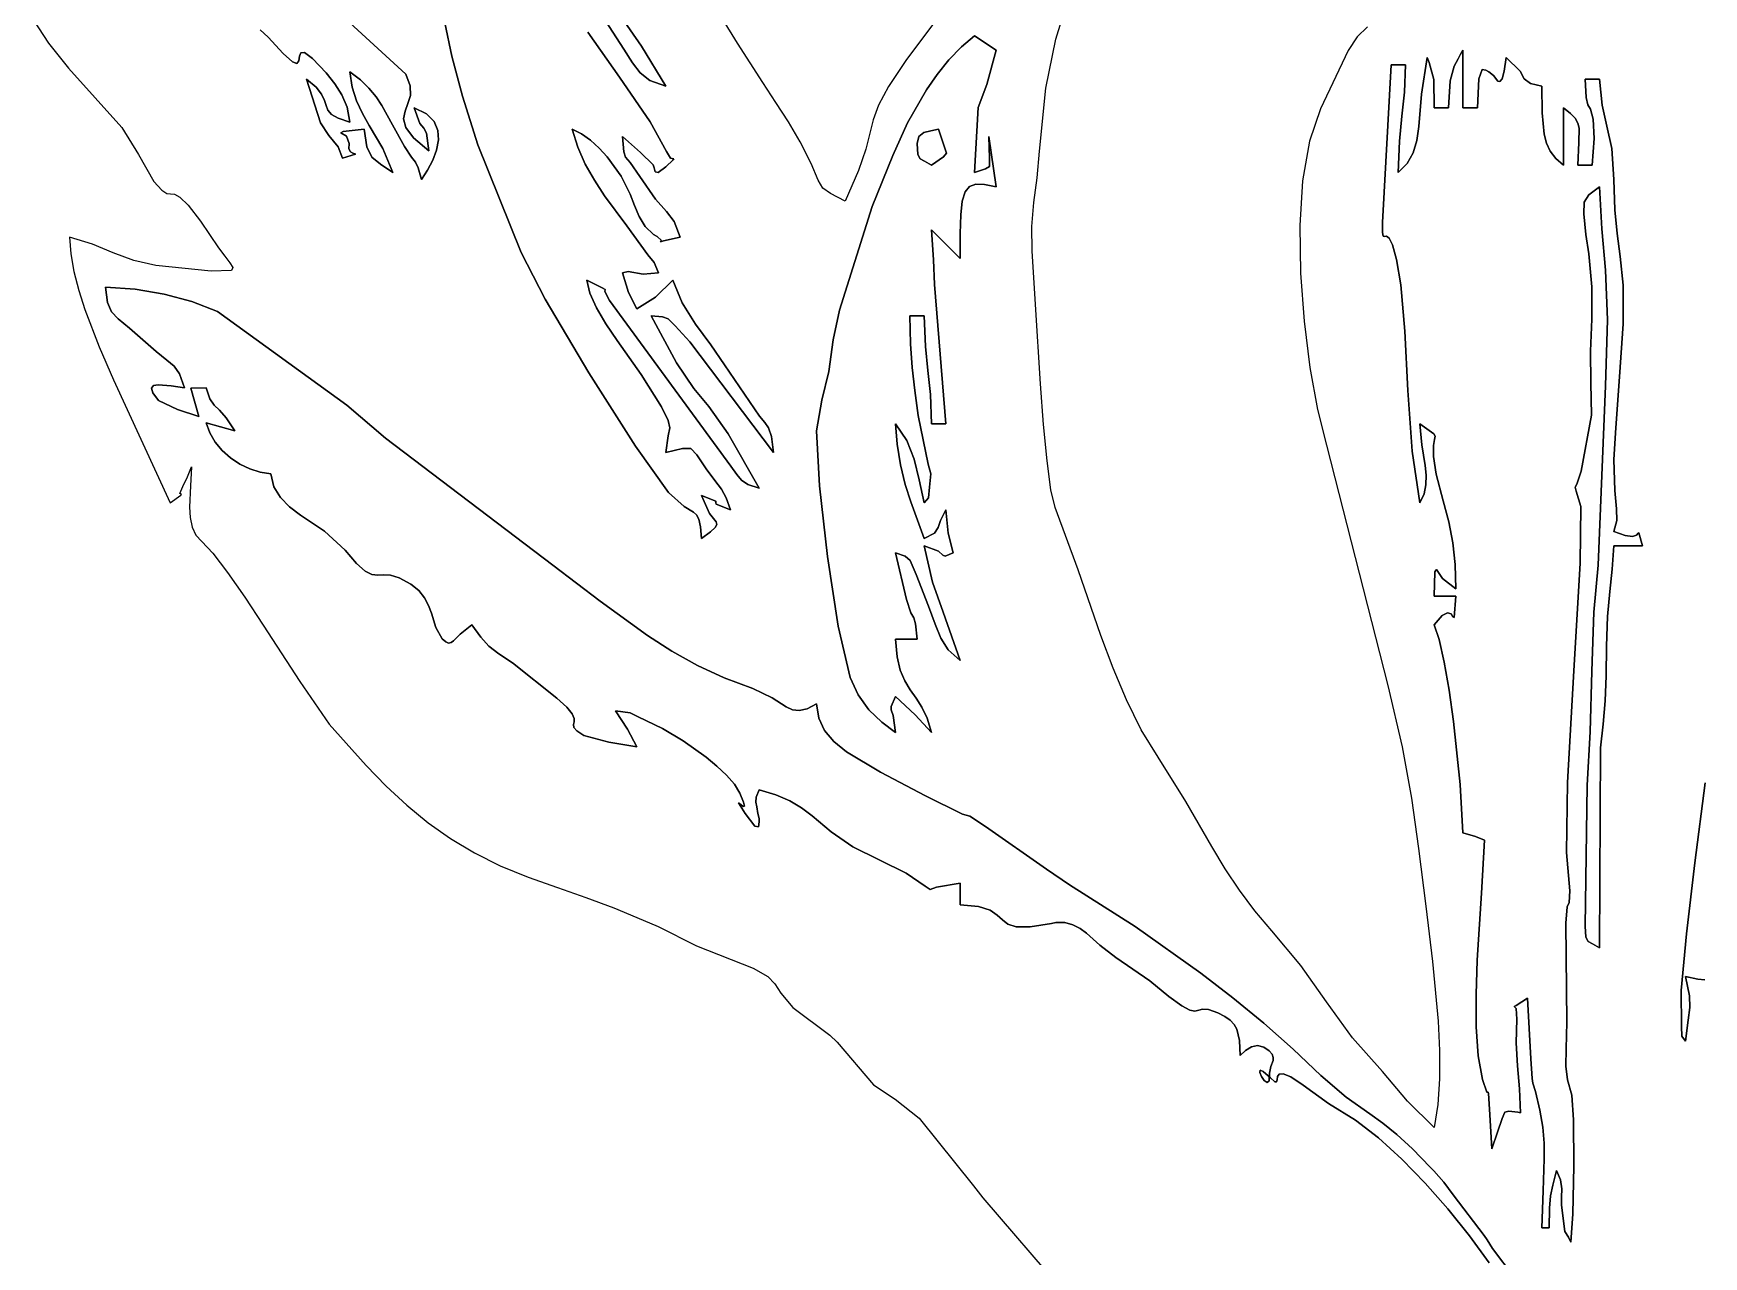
# Model space of a CAD drawing. Extents: x -7.8 to 4, y -2.2 to 5.8.
# Drawn here: x -6.414 to -5.857, y 3.191 to 3.599 of the extents above; entities that cross this region are included whole.
import ezdxf

# ---------------------------------------------------------------- set-up
doc = ezdxf.new("R2010")
doc.units = 0
doc.layers.add('LAYER_1', color=7, linetype='CONTINUOUS')

msp = doc.modelspace()

# ---------------------------------------------------------------- linework, layer by layer
at = {"layer": 'LAYER_1'}
for points in [[(-6.21863, 3.60569), (-6.21106, 3.59476), (-6.20304, 3.58141), (-6.2083, 3.58335), (-6.21158, 3.58586), (-6.21408, 3.58924), (-6.21698, 3.59382), (-6.2292, 3.61275)], [(-6.31237, 3.60627), (-6.28975, 3.58543), (-6.28824, 3.58152), (-6.28822, 3.57833), (-6.28903, 3.57561), (-6.29, 3.57308), (-6.29046, 3.5705), (-6.28975, 3.56761), (-6.28719, 3.56414), (-6.28211, 3.55984), (-6.28287, 3.56569), (-6.28378, 3.56745), (-6.28505, 3.569), (-6.28691, 3.57422), (-6.28288, 3.57217), (-6.28033, 3.56962), (-6.27904, 3.56668), (-6.27882, 3.56346), (-6.27946, 3.56009), (-6.28075, 3.55669), (-6.28251, 3.55337), (-6.28451, 3.55026), (-6.28566, 3.5542), (-6.28654, 3.55604), (-6.28783, 3.55775), (-6.2902, 3.56133), (-6.29417, 3.56852), (-6.29769, 3.57493), (-6.29968, 3.57791), (-6.30203, 3.58076), (-6.30491, 3.58352), (-6.30847, 3.5862), (-6.30763, 3.58109), (-6.30615, 3.57648), (-6.3042, 3.57226), (-6.30198, 3.5683), (-6.29746, 3.56067), (-6.29409, 3.55265), (-6.29824, 3.55536), (-6.30104, 3.55777), (-6.30276, 3.56122), (-6.30368, 3.56703), (-6.31062, 3.56635), (-6.3114, 3.56581), (-6.30956, 3.5647), (-6.30866, 3.56233), (-6.30874, 3.56056), (-6.3082, 3.55953), (-6.30737, 3.55905), (-6.30659, 3.55889), (-6.30657, 3.55875), (-6.31087, 3.55744), (-6.31235, 3.56121), (-6.31537, 3.56492), (-6.31824, 3.56924), (-6.32285, 3.5838), (-6.31966, 3.58106), (-6.31784, 3.5787), (-6.3169, 3.57668), (-6.31636, 3.57492), (-6.31573, 3.57337), (-6.31453, 3.57198), (-6.31228, 3.57069), (-6.30847, 3.56943), (-6.30936, 3.57443), (-6.31104, 3.57857), (-6.31341, 3.58224), (-6.31635, 3.58585), (-6.32088, 3.59069), (-6.32349, 3.59265), (-6.32474, 3.5926), (-6.32521, 3.59141), (-6.32547, 3.58992), (-6.32607, 3.58901), (-6.3276, 3.58953), (-6.33061, 3.59235), (-6.33566, 3.59783), (-6.33828, 3.60028)], [(-6.11372, 3.60233), (-6.12287, 3.59001), (-6.12867, 3.58128), (-6.132, 3.57506), (-6.13378, 3.57024), (-6.13488, 3.56572), (-6.13621, 3.56043), (-6.13866, 3.55324), (-6.14313, 3.54307), (-6.14808, 3.54561), (-6.15057, 3.54734), (-6.15219, 3.55007), (-6.15454, 3.55562), (-6.15813, 3.5629), (-6.16211, 3.56952), (-6.16632, 3.57595), (-6.17059, 3.58269), (-6.17906, 3.5958), (-6.18817, 3.61065)], [(-5.96886, 3.60124), (-5.97237, 3.59793), (-5.97535, 3.59335), (-5.98456, 3.57381), (-5.98829, 3.56306), (-5.99053, 3.54983), (-5.99145, 3.53489), (-5.99123, 3.51901), (-5.99006, 3.50297), (-5.98811, 3.48753), (-5.98557, 3.47347), (-5.9826, 3.46156), (-5.96212, 3.38139), (-5.95738, 3.36098), (-5.95424, 3.34383), (-5.95188, 3.32705), (-5.94946, 3.30778), (-5.94719, 3.28929), (-5.94533, 3.26936), (-5.94485, 3.25954), (-5.94482, 3.25018), (-5.94538, 3.24156), (-5.94663, 3.23394), (-5.95559, 3.24269), (-5.96394, 3.25257), (-5.97385, 3.26379), (-5.98257, 3.27581), (-5.99119, 3.28795), (-6.00081, 3.29957), (-6.00649, 3.30615), (-6.01163, 3.31307), (-6.01635, 3.32026), (-6.0208, 3.32763), (-6.02947, 3.34264), (-6.03876, 3.35747), (-6.04439, 3.36666), (-6.04935, 3.37663), (-6.0538, 3.38717), (-6.05786, 3.39806), (-6.0654, 3.42), (-6.07306, 3.44076), (-6.07451, 3.44669), (-6.07582, 3.45634), (-6.07699, 3.46852), (-6.07802, 3.48208), (-6.07966, 3.50859), (-6.08078, 3.5265), (-6.08087, 3.53458), (-6.08016, 3.54256), (-6.07915, 3.55082), (-6.07835, 3.55977), (-6.07624, 3.58081), (-6.07293, 3.59706), (-6.06909, 3.60939)], [(-6.41399, 3.6035), (-6.409, 3.5958), (-6.4023, 3.58747), (-6.38454, 3.56764), (-6.37892, 3.55867), (-6.37377, 3.54966), (-6.37117, 3.5467), (-6.36947, 3.54561), (-6.3682, 3.54546), (-6.36692, 3.54537), (-6.36514, 3.54443), (-6.36241, 3.54174), (-6.35826, 3.53641), (-6.35223, 3.52752), (-6.35017, 3.5247), (-6.34841, 3.5225), (-6.34748, 3.52091), (-6.34787, 3.51991), (-6.35472, 3.51963), (-6.37309, 3.52156), (-6.38047, 3.52321), (-6.38733, 3.52583), (-6.39429, 3.5287), (-6.40193, 3.53108), (-6.40155, 3.52552), (-6.40048, 3.51953), (-6.39887, 3.51326), (-6.39684, 3.50689), (-6.39207, 3.49444), (-6.38724, 3.48347), (-6.36838, 3.44242), (-6.36485, 3.44492), (-6.36455, 3.4452), (-6.36512, 3.44543), (-6.36418, 3.4478), (-6.36261, 3.45103), (-6.36119, 3.4544), (-6.36156, 3.448), (-6.36187, 3.4409), (-6.36166, 3.43746), (-6.36101, 3.4343), (-6.35978, 3.43157), (-6.35782, 3.42943), (-6.35408, 3.42558), (-6.34918, 3.41916), (-6.34347, 3.41091), (-6.33731, 3.40159), (-6.32506, 3.38271), (-6.31527, 3.36853), (-6.30966, 3.36215), (-6.303, 3.35468), (-6.2963, 3.34778), (-6.28944, 3.34143), (-6.28231, 3.33562), (-6.27481, 3.33033), (-6.26681, 3.32555), (-6.25822, 3.32126), (-6.24893, 3.31744), (-6.23914, 3.31396), (-6.22972, 3.31068), (-6.2203, 3.3072), (-6.21053, 3.30313), (-6.20553, 3.30093), (-6.19278, 3.29451), (-6.1739, 3.28703), (-6.16897, 3.28428), (-6.16665, 3.2818), (-6.16463, 3.27867), (-6.16061, 3.27397), (-6.14826, 3.26474), (-6.14585, 3.26237), (-6.13369, 3.24817), (-6.12644, 3.24333), (-6.11849, 3.237), (-6.10039, 3.21437), (-6.0972, 3.21037), (-6.07061, 3.17944)], [(-6.229, 3.5994), (-6.21848, 3.58448), (-6.20826, 3.56947), (-6.20281, 3.55957), (-6.20146, 3.55735), (-6.20033, 3.55714), (-6.20049, 3.55688), (-6.20303, 3.55452), (-6.20554, 3.55257), (-6.20657, 3.55286), (-6.20688, 3.55414), (-6.20725, 3.55513), (-6.21139, 3.55925), (-6.21741, 3.56463), (-6.21698, 3.55955), (-6.21641, 3.55772), (-6.2149, 3.556), (-6.21164, 3.55124), (-6.20644, 3.54367), (-6.20281, 3.53955), (-6.20023, 3.53624), (-6.19824, 3.53108), (-6.20376, 3.52976), (-6.2048, 3.52944), (-6.20446, 3.52996), (-6.20585, 3.5312), (-6.20709, 3.53196), (-6.20985, 3.53463), (-6.21187, 3.53791), (-6.21344, 3.54157), (-6.21487, 3.54535), (-6.21791, 3.55136), (-6.22252, 3.55779), (-6.22524, 3.56078), (-6.22814, 3.56341), (-6.23114, 3.56555), (-6.23419, 3.56703), (-6.23237, 3.56108), (-6.22987, 3.55542), (-6.22683, 3.55), (-6.22341, 3.54478), (-6.21604, 3.5348), (-6.20897, 3.52515), (-6.20693, 3.52258), (-6.20543, 3.5191), (-6.2105, 3.51863), (-6.21559, 3.51958), (-6.21741, 3.5191), (-6.21544, 3.5126), (-6.21262, 3.50712), (-6.20649, 3.51104), (-6.20064, 3.5167), (-6.19755, 3.50916), (-6.19304, 3.50199), (-6.18801, 3.49512), (-6.18337, 3.48844), (-6.17176, 3.4713), (-6.16998, 3.46917), (-6.16869, 3.46735), (-6.16776, 3.46447), (-6.16709, 3.45919), (-6.19493, 3.49606), (-6.19987, 3.50144), (-6.20217, 3.50377), (-6.20408, 3.50442), (-6.20783, 3.50472), (-6.19947, 3.48912), (-6.19365, 3.4805), (-6.18868, 3.47452), (-6.1822, 3.46537), (-6.17188, 3.44721), (-6.17561, 3.44848), (-6.17772, 3.44989), (-6.17926, 3.45181), (-6.18128, 3.45459), (-6.22181, 3.50991), (-6.22334, 3.51292), (-6.22321, 3.51361), (-6.22428, 3.51415), (-6.22939, 3.5167), (-6.22835, 3.51236), (-6.22611, 3.50746), (-6.22296, 3.50215), (-6.21922, 3.49656), (-6.21118, 3.48517), (-6.20443, 3.47441), (-6.20216, 3.46979), (-6.20169, 3.46739), (-6.20224, 3.4647), (-6.20304, 3.45919), (-6.19746, 3.46052), (-6.19465, 3.46049), (-6.19265, 3.45844), (-6.1895, 3.45373), (-6.1866, 3.44982), (-6.18447, 3.44696), (-6.18284, 3.44406), (-6.18147, 3.44002), (-6.1862, 3.44194), (-6.18626, 3.44242), (-6.18631, 3.44289), (-6.19105, 3.44481), (-6.18839, 3.43878), (-6.18624, 3.43605), (-6.18595, 3.43514), (-6.1865, 3.43411), (-6.18812, 3.43265), (-6.19105, 3.43044), (-6.19148, 3.43439), (-6.19202, 3.43689), (-6.19275, 3.43838), (-6.19374, 3.43928), (-6.19687, 3.44109), (-6.20205, 3.4458), (-6.2131, 3.46125), (-6.22869, 3.48576), (-6.24326, 3.51032), (-6.2513, 3.52595), (-6.26571, 3.56187), (-6.27087, 3.57805), (-6.27443, 3.59147), (-6.27672, 3.60257)], [(-5.92833, 3.18877), (-5.93491, 3.19775), (-5.94206, 3.20669), (-5.94962, 3.21531), (-5.95741, 3.22332), (-5.96524, 3.23044), (-5.97294, 3.23637), (-5.98185, 3.24186), (-5.99041, 3.24802), (-5.99452, 3.25079), (-5.99704, 3.25185), (-5.99836, 3.25172), (-5.99889, 3.25089), (-5.99905, 3.24984), (-5.99923, 3.24909), (-5.99984, 3.24912), (-6.0013, 3.25044), (-6.00365, 3.25263), (-6.00472, 3.25303), (-6.00481, 3.25224), (-6.00424, 3.25089), (-6.00332, 3.24957), (-6.00237, 3.24891), (-6.0017, 3.24951), (-6.00163, 3.25198), (-6.0012, 3.25425), (-6.00042, 3.25626), (-6.00034, 3.25726), (-6.0007, 3.25831), (-6.00168, 3.25943), (-6.00346, 3.26066), (-6.00563, 3.26131), (-6.00765, 3.26085), (-6.00955, 3.2596), (-6.01133, 3.2579), (-6.01157, 3.26296), (-6.01248, 3.26674), (-6.01339, 3.26828), (-6.01469, 3.26966), (-6.01648, 3.27093), (-6.01884, 3.27213), (-6.02197, 3.27323), (-6.02392, 3.27336), (-6.02522, 3.27303), (-6.02645, 3.27277), (-6.02814, 3.2731), (-6.03085, 3.27454), (-6.03513, 3.27759), (-6.04154, 3.2828), (-6.05284, 3.29067), (-6.05816, 3.29477), (-6.0626, 3.29873), (-6.0648, 3.30035), (-6.06717, 3.30157), (-6.06983, 3.30226), (-6.07291, 3.30231), (-6.07435, 3.30196), (-6.08149, 3.30086), (-6.08606, 3.30089), (-6.08887, 3.30176), (-6.09072, 3.30316), (-6.09244, 3.3048), (-6.09481, 3.30639), (-6.09866, 3.30763), (-6.10478, 3.30822), (-6.10478, 3.31541), (-6.11269, 3.31415), (-6.11482, 3.31336), (-6.11645, 3.31444), (-6.12281, 3.31878), (-6.14061, 3.32751), (-6.1478, 3.33259), (-6.15422, 3.33796), (-6.1577, 3.34052), (-6.16166, 3.34287), (-6.16631, 3.34491), (-6.17188, 3.34656), (-6.17282, 3.34411), (-6.17296, 3.34251), (-6.17265, 3.34096), (-6.17226, 3.33868), (-6.17188, 3.33698), (-6.17187, 3.33589), (-6.17206, 3.33428), (-6.17332, 3.33443), (-6.17651, 3.33865), (-6.1787, 3.34229), (-6.17786, 3.34159), (-6.17719, 3.34104), (-6.1768, 3.34113), (-6.17707, 3.34242), (-6.17835, 3.3455), (-6.18013, 3.34845), (-6.18273, 3.35149), (-6.18595, 3.35453), (-6.18957, 3.3575), (-6.19726, 3.36289), (-6.20415, 3.36702), (-6.2122, 3.37095), (-6.21492, 3.37229), (-6.21981, 3.37293), (-6.21578, 3.36683), (-6.21262, 3.36094), (-6.22206, 3.36248), (-6.23036, 3.36477), (-6.23265, 3.3663), (-6.23363, 3.36742), (-6.23378, 3.36834), (-6.2336, 3.36926), (-6.23358, 3.37039), (-6.23421, 3.37194), (-6.23599, 3.37412), (-6.23941, 3.37712), (-6.25411, 3.38895), (-6.25876, 3.39193), (-6.26204, 3.39451), (-6.26476, 3.3975), (-6.26774, 3.40168), (-6.27157, 3.39856), (-6.27381, 3.39631), (-6.27466, 3.39572), (-6.27548, 3.39557), (-6.27643, 3.39598), (-6.27761, 3.397), (-6.27971, 3.40072), (-6.28121, 3.40556), (-6.28218, 3.40815), (-6.28353, 3.41069), (-6.28543, 3.4131), (-6.28806, 3.41526), (-6.29193, 3.41736), (-6.29485, 3.4182), (-6.29715, 3.41831), (-6.29913, 3.41822), (-6.30109, 3.41847), (-6.30335, 3.41959), (-6.3062, 3.4221), (-6.30996, 3.42655), (-6.31689, 3.43291), (-6.32485, 3.43829), (-6.3285, 3.44107), (-6.33157, 3.44416), (-6.33378, 3.44774), (-6.33483, 3.452), (-6.33834, 3.45258), (-6.34181, 3.4537), (-6.34514, 3.45531), (-6.34824, 3.45736), (-6.351, 3.45981), (-6.35334, 3.46261), (-6.35514, 3.46571), (-6.35631, 3.46907), (-6.34681, 3.46638), (-6.34967, 3.47071), (-6.35189, 3.47327), (-6.35365, 3.47501), (-6.35509, 3.47711), (-6.3564, 3.48076), (-6.36149, 3.48067), (-6.3588, 3.47117), (-6.36594, 3.47356), (-6.37226, 3.47656), (-6.37226, 3.47656), (-6.37411, 3.47904), (-6.37456, 3.48063), (-6.3739, 3.4815), (-6.37241, 3.4818), (-6.36801, 3.4814), (-6.36359, 3.48076), (-6.3652, 3.48544), (-6.367, 3.48803), (-6.36946, 3.49002), (-6.37304, 3.49287), (-6.38198, 3.50071), (-6.38569, 3.50378), (-6.38797, 3.50613), (-6.38925, 3.50918), (-6.38995, 3.51431), (-6.38007, 3.51364), (-6.37037, 3.51206), (-6.36109, 3.50959), (-6.35252, 3.50621), (-6.30946, 3.47498), (-6.29651, 3.46397), (-6.24069, 3.42154), (-6.22488, 3.40952), (-6.20913, 3.39811), (-6.20097, 3.39289), (-6.19247, 3.38813), (-6.1835, 3.38394), (-6.17395, 3.38042), (-6.16746, 3.37732), (-6.16283, 3.37427), (-6.16071, 3.37331), (-6.15846, 3.37302), (-6.15585, 3.37361), (-6.15271, 3.37532), (-6.15197, 3.37051), (-6.15001, 3.36635), (-6.14691, 3.36267), (-6.14272, 3.35927), (-6.13132, 3.35252), (-6.11633, 3.34461), (-6.10397, 3.33843), (-6.10152, 3.33775), (-6.09637, 3.33438), (-6.07595, 3.32011), (-6.06826, 3.31491), (-6.04636, 3.30094), (-6.02445, 3.28542), (-6.01379, 3.2772), (-6.00349, 3.26873), (-5.99367, 3.26006), (-5.98444, 3.25123), (-5.97606, 3.244), (-5.96807, 3.23843), (-5.96381, 3.23535), (-5.95915, 3.2316), (-5.95393, 3.22681), (-5.94797, 3.22061), (-5.9468, 3.21938), (-5.94339, 3.21561), (-5.94036, 3.21144), (-5.92998, 3.19786), (-5.92902, 3.19643), (-5.92716, 3.19349), (-5.91992, 3.18395)], [(-5.85632, 3.2832), (-5.85874, 3.28343), (-5.86275, 3.28426), (-5.86148, 3.27784), (-5.86137, 3.2739), (-5.86194, 3.26974), (-5.86275, 3.26269), (-5.86397, 3.26438), (-5.86418, 3.26764), (-5.86419, 3.2796), (-5.86252, 3.29848), (-5.85968, 3.32226), (-5.85624, 3.34897)]]:
    msp.add_lwpolyline(points, dxfattribs=at)
at = {"layer": 'LAYER_1', "color": 7}
for points in [[(-6.2292, 3.61275), (-6.21698, 3.59382), (-6.21408, 3.58924), (-6.21158, 3.58586), (-6.2083, 3.58335), (-6.20304, 3.58141), (-6.21106, 3.59476), (-6.21863, 3.60569)], [(-6.33828, 3.60028), (-6.33566, 3.59783), (-6.33061, 3.59235), (-6.3276, 3.58953), (-6.32607, 3.58901), (-6.32547, 3.58992), (-6.32521, 3.59141), (-6.32474, 3.5926), (-6.32349, 3.59265), (-6.32088, 3.59069), (-6.31635, 3.58585), (-6.31341, 3.58224), (-6.31104, 3.57857), (-6.30936, 3.57443), (-6.30847, 3.56943), (-6.31228, 3.57069), (-6.31453, 3.57198), (-6.31573, 3.57337), (-6.31636, 3.57492), (-6.3169, 3.57668), (-6.31784, 3.5787), (-6.31966, 3.58106), (-6.32285, 3.5838), (-6.31824, 3.56924), (-6.31537, 3.56492), (-6.31235, 3.56121), (-6.31087, 3.55744), (-6.30657, 3.55875), (-6.30659, 3.55889), (-6.30737, 3.55905), (-6.3082, 3.55953), (-6.30874, 3.56056), (-6.30866, 3.56233), (-6.30956, 3.5647), (-6.3114, 3.56581), (-6.31062, 3.56635), (-6.30368, 3.56703), (-6.30276, 3.56122), (-6.30104, 3.55777), (-6.29824, 3.55536), (-6.29409, 3.55265), (-6.29746, 3.56067), (-6.30198, 3.5683), (-6.3042, 3.57226), (-6.30615, 3.57648), (-6.30763, 3.58109), (-6.30847, 3.5862), (-6.30491, 3.58352), (-6.30203, 3.58076), (-6.29968, 3.57791), (-6.29769, 3.57493), (-6.29417, 3.56852), (-6.2902, 3.56133), (-6.28783, 3.55775), (-6.28654, 3.55604), (-6.28566, 3.5542), (-6.28451, 3.55026), (-6.28251, 3.55337), (-6.28075, 3.55669), (-6.27946, 3.56009), (-6.27882, 3.56346), (-6.27904, 3.56668), (-6.28033, 3.56962), (-6.28288, 3.57217), (-6.28691, 3.57422), (-6.28505, 3.569), (-6.28378, 3.56745), (-6.28287, 3.56569), (-6.28211, 3.55984), (-6.28719, 3.56414), (-6.28975, 3.56761), (-6.29046, 3.5705), (-6.29, 3.57308), (-6.28903, 3.57561), (-6.28822, 3.57833), (-6.28824, 3.58152), (-6.28975, 3.58543), (-6.31237, 3.60627)], [(-6.27672, 3.60257), (-6.27443, 3.59147), (-6.27087, 3.57805), (-6.26571, 3.56187), (-6.2513, 3.52595), (-6.24326, 3.51032), (-6.22869, 3.48576), (-6.2131, 3.46125), (-6.20205, 3.4458), (-6.19687, 3.44109), (-6.19374, 3.43928), (-6.19275, 3.43838), (-6.19202, 3.43689), (-6.19148, 3.43439), (-6.19105, 3.43044), (-6.18812, 3.43265), (-6.1865, 3.43411), (-6.18595, 3.43514), (-6.18624, 3.43605), (-6.18839, 3.43878), (-6.19105, 3.44481), (-6.18631, 3.44289), (-6.18626, 3.44242), (-6.1862, 3.44194), (-6.18147, 3.44002), (-6.18284, 3.44406), (-6.18447, 3.44696), (-6.1866, 3.44982), (-6.1895, 3.45373), (-6.19265, 3.45844), (-6.19465, 3.46049), (-6.19746, 3.46052), (-6.20304, 3.45919), (-6.20224, 3.4647), (-6.20169, 3.46739), (-6.20216, 3.46979), (-6.20443, 3.47441), (-6.21118, 3.48517), (-6.21922, 3.49656), (-6.22296, 3.50215), (-6.22611, 3.50746), (-6.22835, 3.51236), (-6.22939, 3.5167), (-6.22428, 3.51415), (-6.22321, 3.51361), (-6.22334, 3.51292), (-6.22181, 3.50991), (-6.18128, 3.45459), (-6.17926, 3.45181), (-6.17772, 3.44989), (-6.17561, 3.44848), (-6.17188, 3.44721), (-6.1822, 3.46537), (-6.18868, 3.47452), (-6.19365, 3.4805), (-6.19947, 3.48912), (-6.20783, 3.50472), (-6.20408, 3.50442), (-6.20217, 3.50377), (-6.19987, 3.50144), (-6.19493, 3.49606), (-6.16709, 3.45919), (-6.16776, 3.46447), (-6.16869, 3.46735), (-6.16998, 3.46917), (-6.17176, 3.4713), (-6.18337, 3.48844), (-6.18801, 3.49512), (-6.19304, 3.50199), (-6.19755, 3.50916), (-6.20064, 3.5167), (-6.20649, 3.51104), (-6.21262, 3.50712), (-6.21544, 3.5126), (-6.21741, 3.5191), (-6.21559, 3.51958), (-6.2105, 3.51863), (-6.20543, 3.5191), (-6.20693, 3.52258), (-6.20897, 3.52515), (-6.21604, 3.5348), (-6.22341, 3.54478), (-6.22683, 3.55), (-6.22987, 3.55542), (-6.23237, 3.56108), (-6.23419, 3.56703), (-6.23114, 3.56555), (-6.22814, 3.56341), (-6.22524, 3.56078), (-6.22252, 3.55779), (-6.21791, 3.55136), (-6.21487, 3.54535), (-6.21344, 3.54157), (-6.21187, 3.53791), (-6.20985, 3.53463), (-6.20709, 3.53196), (-6.20585, 3.5312), (-6.20446, 3.52996), (-6.2048, 3.52944), (-6.20376, 3.52976), (-6.19824, 3.53108), (-6.20023, 3.53624), (-6.20281, 3.53955), (-6.20644, 3.54367), (-6.21164, 3.55124), (-6.2149, 3.556), (-6.21641, 3.55772), (-6.21698, 3.55955), (-6.21741, 3.56463), (-6.21139, 3.55925), (-6.20725, 3.55513), (-6.20688, 3.55414), (-6.20657, 3.55286), (-6.20554, 3.55257), (-6.20303, 3.55452), (-6.20049, 3.55688), (-6.20033, 3.55714), (-6.20146, 3.55735), (-6.20281, 3.55957), (-6.20826, 3.56947), (-6.21848, 3.58448), (-6.229, 3.5994)], [(-5.91992, 3.18395), (-5.92716, 3.19349), (-5.92902, 3.19643), (-5.92998, 3.19786), (-5.94036, 3.21144), (-5.94339, 3.21561), (-5.9468, 3.21938), (-5.94797, 3.22061), (-5.95393, 3.22681), (-5.95915, 3.2316), (-5.96381, 3.23535), (-5.96807, 3.23843), (-5.97606, 3.244), (-5.98444, 3.25123), (-5.99367, 3.26006), (-6.00349, 3.26873), (-6.01379, 3.2772), (-6.02445, 3.28542), (-6.04636, 3.30094), (-6.06826, 3.31491), (-6.07595, 3.32011), (-6.09637, 3.33438), (-6.10152, 3.33775), (-6.10397, 3.33843), (-6.11633, 3.34461), (-6.13132, 3.35252), (-6.14272, 3.35927), (-6.14691, 3.36267), (-6.15001, 3.36635), (-6.15197, 3.37051), (-6.15271, 3.37532), (-6.15585, 3.37361), (-6.15846, 3.37302), (-6.16071, 3.37331), (-6.16283, 3.37427), (-6.16746, 3.37732), (-6.17395, 3.38042), (-6.1835, 3.38394), (-6.19247, 3.38813), (-6.20097, 3.39289), (-6.20913, 3.39811), (-6.22488, 3.40952), (-6.24069, 3.42154), (-6.29651, 3.46397), (-6.30946, 3.47498), (-6.35252, 3.50621), (-6.36109, 3.50959), (-6.37037, 3.51206), (-6.38007, 3.51364), (-6.38995, 3.51431), (-6.38925, 3.50918), (-6.38797, 3.50613), (-6.38569, 3.50378), (-6.38198, 3.50071), (-6.37304, 3.49287), (-6.36946, 3.49002), (-6.367, 3.48803), (-6.3652, 3.48544), (-6.36359, 3.48076), (-6.36359, 3.48076), (-6.36801, 3.4814), (-6.37241, 3.4818), (-6.3739, 3.4815), (-6.37456, 3.48063), (-6.37411, 3.47904), (-6.37226, 3.47656), (-6.36594, 3.47356), (-6.3588, 3.47117), (-6.36149, 3.48067), (-6.3564, 3.48076), (-6.35509, 3.47711), (-6.35365, 3.47501), (-6.35189, 3.47327), (-6.34967, 3.47071), (-6.34681, 3.46638), (-6.35631, 3.46907), (-6.35514, 3.46571), (-6.35334, 3.46261), (-6.351, 3.45981), (-6.34824, 3.45736), (-6.34514, 3.45531), (-6.34181, 3.4537), (-6.33834, 3.45258), (-6.33483, 3.452), (-6.33378, 3.44774), (-6.33157, 3.44416), (-6.3285, 3.44107), (-6.32485, 3.43829), (-6.31689, 3.43291), (-6.30996, 3.42655), (-6.3062, 3.4221), (-6.30335, 3.41959), (-6.30109, 3.41847), (-6.29913, 3.41822), (-6.29715, 3.41831), (-6.29485, 3.4182), (-6.29193, 3.41736), (-6.28806, 3.41526), (-6.28543, 3.4131), (-6.28353, 3.41069), (-6.28218, 3.40815), (-6.28121, 3.40556), (-6.27971, 3.40072), (-6.27761, 3.397), (-6.27643, 3.39598), (-6.27548, 3.39557), (-6.27466, 3.39572), (-6.27381, 3.39631), (-6.27157, 3.39856), (-6.26774, 3.40168), (-6.26476, 3.3975), (-6.26204, 3.39451), (-6.25876, 3.39193), (-6.25411, 3.38895), (-6.23941, 3.37712), (-6.23599, 3.37412), (-6.23421, 3.37194), (-6.23358, 3.37039), (-6.2336, 3.36926), (-6.23378, 3.36834), (-6.23363, 3.36742), (-6.23265, 3.3663), (-6.23036, 3.36477), (-6.22206, 3.36248), (-6.21262, 3.36094), (-6.21578, 3.36683), (-6.21981, 3.37293), (-6.21492, 3.37229), (-6.2122, 3.37095), (-6.20415, 3.36702), (-6.19726, 3.36289), (-6.18957, 3.3575), (-6.18595, 3.35453), (-6.18273, 3.35149), (-6.18013, 3.34845), (-6.17835, 3.3455), (-6.17707, 3.34242), (-6.1768, 3.34113), (-6.17719, 3.34104), (-6.17786, 3.34159), (-6.1787, 3.34229), (-6.17651, 3.33865), (-6.17332, 3.33443), (-6.17206, 3.33428), (-6.17187, 3.33589), (-6.17188, 3.33698), (-6.17226, 3.33868), (-6.17265, 3.34096), (-6.17296, 3.34251), (-6.17282, 3.34411), (-6.17188, 3.34656), (-6.16631, 3.34491), (-6.16166, 3.34287), (-6.1577, 3.34052), (-6.15422, 3.33796), (-6.1478, 3.33259), (-6.14061, 3.32751), (-6.12281, 3.31878), (-6.11645, 3.31444), (-6.11482, 3.31336), (-6.11269, 3.31415), (-6.10478, 3.31541), (-6.10478, 3.30822), (-6.09866, 3.30763), (-6.09481, 3.30639), (-6.09244, 3.3048), (-6.09072, 3.30316), (-6.08887, 3.30176), (-6.08606, 3.30089), (-6.08149, 3.30086), (-6.07435, 3.30196), (-6.07291, 3.30231), (-6.06983, 3.30226), (-6.06717, 3.30157), (-6.0648, 3.30035), (-6.0626, 3.29873), (-6.05816, 3.29477), (-6.05284, 3.29067), (-6.04154, 3.2828), (-6.03513, 3.27759), (-6.03085, 3.27454), (-6.02814, 3.2731), (-6.02645, 3.27277), (-6.02522, 3.27303), (-6.02392, 3.27336), (-6.02197, 3.27323), (-6.01884, 3.27213), (-6.01648, 3.27093), (-6.01469, 3.26966), (-6.01339, 3.26828), (-6.01248, 3.26674), (-6.01157, 3.26296), (-6.01133, 3.2579), (-6.00955, 3.2596), (-6.00765, 3.26085), (-6.00563, 3.26131), (-6.00346, 3.26066), (-6.00168, 3.25943), (-6.0007, 3.25831), (-6.00034, 3.25726), (-6.00042, 3.25626), (-6.0012, 3.25425), (-6.00163, 3.25198), (-6.0017, 3.24951), (-6.00237, 3.24891), (-6.00332, 3.24957), (-6.00424, 3.25089), (-6.00481, 3.25224), (-6.00472, 3.25303), (-6.00365, 3.25263), (-6.0013, 3.25044), (-5.99984, 3.24912), (-5.99923, 3.24909), (-5.99905, 3.24984), (-5.99889, 3.25089), (-5.99836, 3.25172), (-5.99704, 3.25185), (-5.99452, 3.25079), (-5.99041, 3.24802), (-5.98185, 3.24186), (-5.97294, 3.23637), (-5.96524, 3.23044), (-5.95741, 3.22332), (-5.94962, 3.21531), (-5.94206, 3.20669), (-5.93491, 3.19775), (-5.92833, 3.18877)], [(-5.85624, 3.34897), (-5.85968, 3.32226), (-5.86252, 3.29848), (-5.86419, 3.2796), (-5.86418, 3.26764), (-5.86397, 3.26438), (-5.86275, 3.26269), (-5.86194, 3.26974), (-5.86137, 3.2739), (-5.86148, 3.27784), (-5.86275, 3.28426), (-5.85874, 3.28343), (-5.85632, 3.2832)]]:
    msp.add_lwpolyline(points, dxfattribs=at)
at = {"layer": 'LAYER_1'}
for points in [[(-6.15271, 3.46638), (-6.15095, 3.47666), (-6.14858, 3.48621), (-6.14714, 3.49682), (-6.14508, 3.50668), (-6.13411, 3.54124), (-6.12724, 3.55833), (-6.12231, 3.56917), (-6.11603, 3.58015), (-6.11243, 3.58535), (-6.10854, 3.59019), (-6.10439, 3.5945), (-6.09999, 3.59818), (-6.0928, 3.59339), (-6.09595, 3.58197), (-6.09874, 3.57428), (-6.09999, 3.55265), (-6.09634, 3.55378), (-6.09502, 3.55459), (-6.09498, 3.55742), (-6.0952, 3.56463), (-6.0928, 3.54786), (-6.09667, 3.54856), (-6.09959, 3.54867), (-6.10172, 3.54794), (-6.10317, 3.54617), (-6.10407, 3.5431), (-6.10455, 3.53852), (-6.10475, 3.5322), (-6.10478, 3.52389), (-6.10957, 3.52869), (-6.11437, 3.53348), (-6.11365, 3.52343), (-6.1133, 3.5152), (-6.10957, 3.46878), (-6.11437, 3.46878), (-6.11474, 3.47857), (-6.11557, 3.48648), (-6.11639, 3.49452), (-6.11676, 3.50472), (-6.12156, 3.50472), (-6.12137, 3.49548), (-6.12082, 3.48751), (-6.11995, 3.47984), (-6.11879, 3.47155), (-6.1155, 3.45531), (-6.1146, 3.45201), (-6.11497, 3.44756), (-6.11537, 3.44405), (-6.11676, 3.44242), (-6.11844, 3.45008), (-6.12014, 3.45694), (-6.12255, 3.46313), (-6.12635, 3.46878), (-6.12585, 3.46191), (-6.12473, 3.45503), (-6.12316, 3.4485), (-6.12128, 3.4427), (-6.11676, 3.43044), (-6.11341, 3.43225), (-6.11208, 3.4341), (-6.1113, 3.43652), (-6.10957, 3.44002), (-6.10881, 3.43221), (-6.10718, 3.42565), (-6.10983, 3.42455), (-6.11058, 3.42489), (-6.11203, 3.42621), (-6.11676, 3.42804), (-6.11407, 3.41593), (-6.1105, 3.40592), (-6.10478, 3.3897), (-6.10878, 3.39334), (-6.11127, 3.39722), (-6.11317, 3.40188), (-6.11539, 3.40784), (-6.1195, 3.41847), (-6.12149, 3.42311), (-6.12317, 3.42456), (-6.12635, 3.42565), (-6.12274, 3.41008), (-6.1212, 3.40569), (-6.1203, 3.40397), (-6.11971, 3.402), (-6.11916, 3.39689), (-6.12635, 3.39689), (-6.12586, 3.39101), (-6.12478, 3.3865), (-6.12326, 3.38296), (-6.12146, 3.37998), (-6.11952, 3.37718), (-6.11759, 3.37414), (-6.11583, 3.37046), (-6.11437, 3.36574), (-6.11985, 3.37156), (-6.12635, 3.37772), (-6.12776, 3.37437), (-6.12784, 3.37327), (-6.12717, 3.3714), (-6.12635, 3.36574), (-6.13094, 3.36916), (-6.13523, 3.37329), (-6.13887, 3.37824), (-6.14153, 3.38411), (-6.14549, 3.40123), (-6.14909, 3.4244), (-6.1517, 3.44799), (-6.15271, 3.46638)], [(-5.9305, 3.24994), (-5.93196, 3.25782), (-5.93262, 3.26748), (-5.93266, 3.27833), (-5.93226, 3.28978), (-5.93085, 3.31212), (-5.92985, 3.32979), (-5.93291, 3.33101), (-5.93704, 3.33219), (-5.93793, 3.34839), (-5.94022, 3.36944), (-5.9417, 3.37987), (-5.94331, 3.38923), (-5.94498, 3.39676), (-5.94663, 3.40168), (-5.94395, 3.40475), (-5.94215, 3.40569), (-5.94103, 3.40529), (-5.94043, 3.40437), (-5.94001, 3.4041), (-5.93943, 3.41126), (-5.94663, 3.41126), (-5.94646, 3.41939), (-5.94588, 3.42016), (-5.94387, 3.41708), (-5.93943, 3.41366), (-5.93969, 3.42174), (-5.94047, 3.42904), (-5.94179, 3.43599), (-5.94364, 3.44301), (-5.94594, 3.45193), (-5.94686, 3.45788), (-5.94691, 3.46152), (-5.94658, 3.46354), (-5.94637, 3.46459), (-5.94678, 3.46537), (-5.9483, 3.46654), (-5.95142, 3.46878), (-5.95074, 3.46167), (-5.9496, 3.45485), (-5.94929, 3.45157), (-5.94938, 3.4484), (-5.95003, 3.44534), (-5.95142, 3.44242), (-5.95396, 3.45957), (-5.95539, 3.47987), (-5.95643, 3.49962), (-5.9578, 3.51511), (-5.95925, 3.52356), (-5.96054, 3.52846), (-5.96164, 3.53075), (-5.96255, 3.53137), (-5.96324, 3.53126), (-5.96371, 3.53135), (-5.96394, 3.53259), (-5.96392, 3.53591), (-5.961, 3.58859), (-5.95621, 3.58859), (-5.95658, 3.57938), (-5.95741, 3.57143), (-5.95823, 3.56307), (-5.95861, 3.55265), (-5.95565, 3.55558), (-5.95368, 3.55915), (-5.95247, 3.56331), (-5.95176, 3.568), (-5.95087, 3.57875), (-5.94902, 3.59099), (-5.94829, 3.58933), (-5.94675, 3.58368), (-5.94663, 3.57422), (-5.94183, 3.57422), (-5.94127, 3.58322), (-5.94001, 3.58813), (-5.9387, 3.59051), (-5.93797, 3.59193), (-5.93704, 3.59339), (-5.93704, 3.57422), (-5.93224, 3.57422), (-5.93178, 3.58383), (-5.93069, 3.58702), (-5.92941, 3.58679), (-5.92836, 3.58618), (-5.92691, 3.58501), (-5.92543, 3.58309), (-5.92469, 3.58294), (-5.92398, 3.58392), (-5.9233, 3.58645), (-5.92266, 3.59099), (-5.91801, 3.58639), (-5.9166, 3.58387), (-5.91456, 3.58236), (-5.91068, 3.58141), (-5.91065, 3.57254), (-5.91, 3.56543), (-5.90919, 3.56243), (-5.9079, 3.55972), (-5.90603, 3.55728), (-5.90349, 3.55505), (-5.90349, 3.57422), (-5.90114, 3.57235), (-5.89959, 3.57071), (-5.8987, 3.56912), (-5.8983, 3.56737), (-5.8984, 3.56266), (-5.8987, 3.55505), (-5.89391, 3.55505), (-5.89326, 3.56391), (-5.89358, 3.57044), (-5.89451, 3.57371), (-5.89533, 3.57522), (-5.89594, 3.57768), (-5.8963, 3.5838), (-5.89151, 3.5838), (-5.89063, 3.57509), (-5.889, 3.56809), (-5.88741, 3.56057), (-5.88667, 3.5503), (-5.88633, 3.54019), (-5.88557, 3.53228), (-5.88458, 3.52456), (-5.88357, 3.51504), (-5.88364, 3.50207), (-5.88477, 3.48437), (-5.88608, 3.46744), (-5.88672, 3.4568), (-5.88638, 3.44644), (-5.88583, 3.44037), (-5.88572, 3.43652), (-5.88672, 3.43283), (-5.88288, 3.43141), (-5.88046, 3.43113), (-5.87914, 3.43155), (-5.87856, 3.4322), (-5.87834, 3.43239), (-5.87713, 3.42804), (-5.88672, 3.42804), (-5.88721, 3.42025), (-5.88806, 3.41272), (-5.88883, 3.40447), (-5.88913, 3.3945), (-5.88922, 3.38459), (-5.88963, 3.37623), (-5.89029, 3.36853), (-5.89116, 3.36059), (-5.89151, 3.29384), (-5.89384, 3.29518), (-5.89531, 3.29594), (-5.89608, 3.29745), (-5.8963, 3.30104), (-5.89559, 3.34819), (-5.89461, 3.3659), (-5.89404, 3.3862), (-5.89333, 3.40584), (-5.89194, 3.42156), (-5.88954, 3.48144), (-5.88878, 3.50348), (-5.88946, 3.52001), (-5.89068, 3.53386), (-5.89151, 3.54786), (-5.89505, 3.54511), (-5.89657, 3.54268), (-5.8967, 3.53887), (-5.89606, 3.53196), (-5.89506, 3.52544), (-5.89402, 3.51448), (-5.89408, 3.50367), (-5.89446, 3.49297), (-5.89439, 3.48237), (-5.89419, 3.47165), (-5.89756, 3.45294), (-5.89907, 3.44865), (-5.89965, 3.44759), (-5.89923, 3.44624), (-5.89774, 3.44113), (-5.89796, 3.42222), (-5.90005, 3.38634), (-5.90219, 3.34899), (-5.90254, 3.32566), (-5.90143, 3.31288), (-5.90157, 3.30899), (-5.90223, 3.30755), (-5.90269, 3.30213), (-5.90235, 3.26904), (-5.90265, 3.26017), (-5.90268, 3.25434), (-5.90214, 3.24977), (-5.90075, 3.24465), (-5.9002, 3.23641), (-5.90007, 3.22094), (-5.90037, 3.20507), (-5.90109, 3.19559), (-5.90187, 3.19731), (-5.90304, 3.19917), (-5.90422, 3.20793), (-5.90417, 3.21066), (-5.90407, 3.21344), (-5.90446, 3.21638), (-5.90589, 3.21956), (-5.90709, 3.21459), (-5.90782, 3.21104), (-5.90819, 3.20696), (-5.90828, 3.20039), (-5.91068, 3.20039), (-5.91032, 3.21276), (-5.90992, 3.22347), (-5.91, 3.22867), (-5.91044, 3.23401), (-5.91135, 3.23968), (-5.91287, 3.24587), (-5.91373, 3.24874), (-5.91397, 3.25019), (-5.91439, 3.25683), (-5.91547, 3.27707), (-5.91933, 3.27461), (-5.91999, 3.2743), (-5.9193, 3.27361), (-5.91906, 3.27002), (-5.91933, 3.2622), (-5.91887, 3.2545), (-5.9182, 3.24674), (-5.91787, 3.23873), (-5.91873, 3.23898), (-5.92176, 3.23939), (-5.92313, 3.23896), (-5.924, 3.23689), (-5.92551, 3.23235), (-5.92745, 3.22675), (-5.92815, 3.24005), (-5.92852, 3.24521), (-5.92859, 3.24563), (-5.92903, 3.24573), (-5.9305, 3.24994)], [(-6.11916, 3.56224), (-6.11894, 3.55865), (-6.11817, 3.55714), (-6.1167, 3.55638), (-6.11437, 3.55505), (-6.11035, 3.55779), (-6.1093, 3.55908), (-6.11018, 3.56135), (-6.11197, 3.56703), (-6.11461, 3.56652), (-6.11691, 3.56591), (-6.11854, 3.56467), (-6.11916, 3.56224)]]:
    msp.add_lwpolyline(points, close=True, dxfattribs=at)
at = {"layer": 'LAYER_1', "color": 7}
for points in [[(-6.15271, 3.46638), (-6.1517, 3.44799), (-6.14909, 3.4244), (-6.14549, 3.40123), (-6.14153, 3.38411), (-6.13887, 3.37824), (-6.13523, 3.37329), (-6.13094, 3.36916), (-6.12635, 3.36574), (-6.12717, 3.3714), (-6.12784, 3.37327), (-6.12776, 3.37437), (-6.12635, 3.37772), (-6.11985, 3.37156), (-6.11437, 3.36574), (-6.11583, 3.37046), (-6.11759, 3.37414), (-6.11952, 3.37718), (-6.12146, 3.37998), (-6.12326, 3.38296), (-6.12478, 3.3865), (-6.12586, 3.39101), (-6.12635, 3.39689), (-6.11916, 3.39689), (-6.11971, 3.402), (-6.1203, 3.40397), (-6.1212, 3.40569), (-6.12274, 3.41008), (-6.12635, 3.42565), (-6.12317, 3.42456), (-6.12149, 3.42311), (-6.1195, 3.41847), (-6.11539, 3.40784), (-6.11317, 3.40188), (-6.11127, 3.39722), (-6.10878, 3.39334), (-6.10478, 3.3897), (-6.1105, 3.40592), (-6.11407, 3.41593), (-6.11676, 3.42804), (-6.11203, 3.42621), (-6.11058, 3.42489), (-6.10983, 3.42455), (-6.10718, 3.42565), (-6.10881, 3.43221), (-6.10957, 3.44002), (-6.1113, 3.43652), (-6.11208, 3.4341), (-6.11341, 3.43225), (-6.11676, 3.43044), (-6.12128, 3.4427), (-6.12316, 3.4485), (-6.12473, 3.45503), (-6.12585, 3.46191), (-6.12635, 3.46878), (-6.12255, 3.46313), (-6.12014, 3.45694), (-6.11844, 3.45008), (-6.11676, 3.44242), (-6.11537, 3.44405), (-6.11497, 3.44756), (-6.1146, 3.45201), (-6.1155, 3.45531), (-6.11879, 3.47155), (-6.11995, 3.47984), (-6.12082, 3.48751), (-6.12137, 3.49548), (-6.12156, 3.50472), (-6.11676, 3.50472), (-6.11639, 3.49452), (-6.11557, 3.48648), (-6.11474, 3.47857), (-6.11437, 3.46878), (-6.10957, 3.46878), (-6.1133, 3.5152), (-6.11365, 3.52343), (-6.11437, 3.53348), (-6.10957, 3.52869), (-6.10478, 3.52389), (-6.10475, 3.5322), (-6.10455, 3.53852), (-6.10407, 3.5431), (-6.10317, 3.54617), (-6.10172, 3.54794), (-6.09959, 3.54867), (-6.09667, 3.54856), (-6.0928, 3.54786), (-6.0952, 3.56463), (-6.09498, 3.55742), (-6.09502, 3.55459), (-6.09634, 3.55378), (-6.09999, 3.55265), (-6.09874, 3.57428), (-6.09595, 3.58197), (-6.0928, 3.59339), (-6.09999, 3.59818), (-6.10439, 3.5945), (-6.10854, 3.59019), (-6.11243, 3.58535), (-6.11603, 3.58015), (-6.12231, 3.56917), (-6.12724, 3.55833), (-6.13411, 3.54124), (-6.14508, 3.50668), (-6.14714, 3.49682), (-6.14858, 3.48621), (-6.15095, 3.47666), (-6.15271, 3.46638)], [(-5.94183, 3.57422), (-5.94663, 3.57422), (-5.94675, 3.58368), (-5.94829, 3.58933), (-5.94902, 3.59099), (-5.95087, 3.57875), (-5.95176, 3.568), (-5.95247, 3.56331), (-5.95368, 3.55915), (-5.95565, 3.55558), (-5.95861, 3.55265), (-5.95823, 3.56307), (-5.95741, 3.57143), (-5.95658, 3.57938), (-5.95621, 3.58859), (-5.961, 3.58859), (-5.96392, 3.53591), (-5.96394, 3.53259), (-5.96371, 3.53135), (-5.96324, 3.53126), (-5.96255, 3.53137), (-5.96164, 3.53075), (-5.96054, 3.52846), (-5.95925, 3.52356), (-5.9578, 3.51511), (-5.95643, 3.49962), (-5.95539, 3.47987), (-5.95396, 3.45957), (-5.95142, 3.44242), (-5.95003, 3.44534), (-5.94938, 3.4484), (-5.94929, 3.45157), (-5.9496, 3.45485), (-5.95074, 3.46167), (-5.95142, 3.46878), (-5.9483, 3.46654), (-5.94678, 3.46537), (-5.94637, 3.46459), (-5.94658, 3.46354), (-5.94691, 3.46152), (-5.94686, 3.45788), (-5.94594, 3.45193), (-5.94364, 3.44301), (-5.94179, 3.43599), (-5.94047, 3.42904), (-5.93969, 3.42174), (-5.93943, 3.41366), (-5.94387, 3.41708), (-5.94588, 3.42016), (-5.94646, 3.41939), (-5.94663, 3.41126), (-5.93943, 3.41126), (-5.94001, 3.4041), (-5.94043, 3.40437), (-5.94103, 3.40529), (-5.94215, 3.40569), (-5.94395, 3.40475), (-5.94663, 3.40168), (-5.94498, 3.39676), (-5.94331, 3.38923), (-5.9417, 3.37987), (-5.94022, 3.36944), (-5.93793, 3.34839), (-5.93704, 3.33219), (-5.93291, 3.33101), (-5.92985, 3.32979), (-5.93085, 3.31212), (-5.93226, 3.28978), (-5.93266, 3.27833), (-5.93262, 3.26748), (-5.93196, 3.25782), (-5.9305, 3.24994), (-5.92903, 3.24573), (-5.92859, 3.24563), (-5.92852, 3.24521), (-5.92815, 3.24005), (-5.92745, 3.22675), (-5.92551, 3.23235), (-5.924, 3.23689), (-5.92313, 3.23896), (-5.92176, 3.23939), (-5.91873, 3.23898), (-5.91787, 3.23873), (-5.9182, 3.24674), (-5.91887, 3.2545), (-5.91933, 3.2622), (-5.91906, 3.27002), (-5.9193, 3.27361), (-5.91999, 3.2743), (-5.91933, 3.27461), (-5.91547, 3.27707), (-5.91439, 3.25683), (-5.91397, 3.25019), (-5.91373, 3.24874), (-5.91287, 3.24587), (-5.91135, 3.23968), (-5.91044, 3.23401), (-5.91, 3.22867), (-5.90992, 3.22347), (-5.91032, 3.21276), (-5.91068, 3.20039), (-5.90828, 3.20039), (-5.90819, 3.20696), (-5.90782, 3.21104), (-5.90709, 3.21459), (-5.90589, 3.21956), (-5.90446, 3.21638), (-5.90407, 3.21344), (-5.90417, 3.21066), (-5.90422, 3.20793), (-5.90304, 3.19917), (-5.90187, 3.19731), (-5.90109, 3.19559), (-5.90037, 3.20507), (-5.90007, 3.22094), (-5.9002, 3.23641), (-5.90075, 3.24465), (-5.90214, 3.24977), (-5.90268, 3.25434), (-5.90265, 3.26017), (-5.90235, 3.26904), (-5.90269, 3.30213), (-5.90223, 3.30755), (-5.90157, 3.30899), (-5.90143, 3.31288), (-5.90254, 3.32566), (-5.90219, 3.34899), (-5.90005, 3.38634), (-5.89796, 3.42222), (-5.89774, 3.44113), (-5.89923, 3.44624), (-5.89965, 3.44759), (-5.89907, 3.44865), (-5.89756, 3.45294), (-5.89419, 3.47165), (-5.89439, 3.48237), (-5.89446, 3.49297), (-5.89408, 3.50367), (-5.89402, 3.51448), (-5.89506, 3.52544), (-5.89606, 3.53196), (-5.8967, 3.53887), (-5.89657, 3.54268), (-5.89505, 3.54511), (-5.89151, 3.54786), (-5.89068, 3.53386), (-5.88946, 3.52001), (-5.88878, 3.50348), (-5.88954, 3.48144), (-5.89194, 3.42156), (-5.89333, 3.40584), (-5.89404, 3.3862), (-5.89461, 3.3659), (-5.89559, 3.34819), (-5.8963, 3.30104), (-5.89608, 3.29745), (-5.89531, 3.29594), (-5.89384, 3.29518), (-5.89151, 3.29384), (-5.89116, 3.36059), (-5.89029, 3.36853), (-5.88963, 3.37623), (-5.88922, 3.38459), (-5.88913, 3.3945), (-5.88883, 3.40447), (-5.88806, 3.41272), (-5.88721, 3.42025), (-5.88672, 3.42804), (-5.87713, 3.42804), (-5.87834, 3.43239), (-5.87856, 3.4322), (-5.87914, 3.43155), (-5.88046, 3.43113), (-5.88288, 3.43141), (-5.88672, 3.43283), (-5.88572, 3.43652), (-5.88583, 3.44037), (-5.88638, 3.44644), (-5.88672, 3.4568), (-5.88608, 3.46744), (-5.88477, 3.48437), (-5.88364, 3.50207), (-5.88357, 3.51504), (-5.88458, 3.52456), (-5.88557, 3.53228), (-5.88633, 3.54019), (-5.88667, 3.5503), (-5.88741, 3.56057), (-5.889, 3.56809), (-5.89063, 3.57509), (-5.89151, 3.5838), (-5.8963, 3.5838), (-5.89594, 3.57768), (-5.89533, 3.57522), (-5.89451, 3.57371), (-5.89358, 3.57044), (-5.89326, 3.56391), (-5.89391, 3.55505), (-5.8987, 3.55505), (-5.8984, 3.56266), (-5.8983, 3.56737), (-5.8987, 3.56912), (-5.89959, 3.57071), (-5.90114, 3.57235), (-5.90349, 3.57422), (-5.90349, 3.55505), (-5.90603, 3.55728), (-5.9079, 3.55972), (-5.90919, 3.56243), (-5.91, 3.56543), (-5.91065, 3.57254), (-5.91068, 3.58141), (-5.91456, 3.58236), (-5.9166, 3.58387), (-5.91801, 3.58639), (-5.92266, 3.59099), (-5.9233, 3.58645), (-5.92398, 3.58392), (-5.92469, 3.58294), (-5.92543, 3.58309), (-5.92691, 3.58501), (-5.92836, 3.58618), (-5.92941, 3.58679), (-5.93069, 3.58702), (-5.93178, 3.58383), (-5.93224, 3.57422), (-5.93704, 3.57422), (-5.93704, 3.59339), (-5.93797, 3.59193), (-5.9387, 3.59051), (-5.94001, 3.58813), (-5.94127, 3.58322), (-5.94183, 3.57422)], [(-6.11437, 3.55505), (-6.1167, 3.55638), (-6.11817, 3.55714), (-6.11894, 3.55865), (-6.11916, 3.56224), (-6.11854, 3.56467), (-6.11691, 3.56591), (-6.11461, 3.56652), (-6.11197, 3.56703), (-6.11018, 3.56135), (-6.1093, 3.55908), (-6.11035, 3.55779), (-6.11437, 3.55505)]]:
    msp.add_lwpolyline(points, close=True, dxfattribs=at)

doc.saveas('drawing.dxf')
